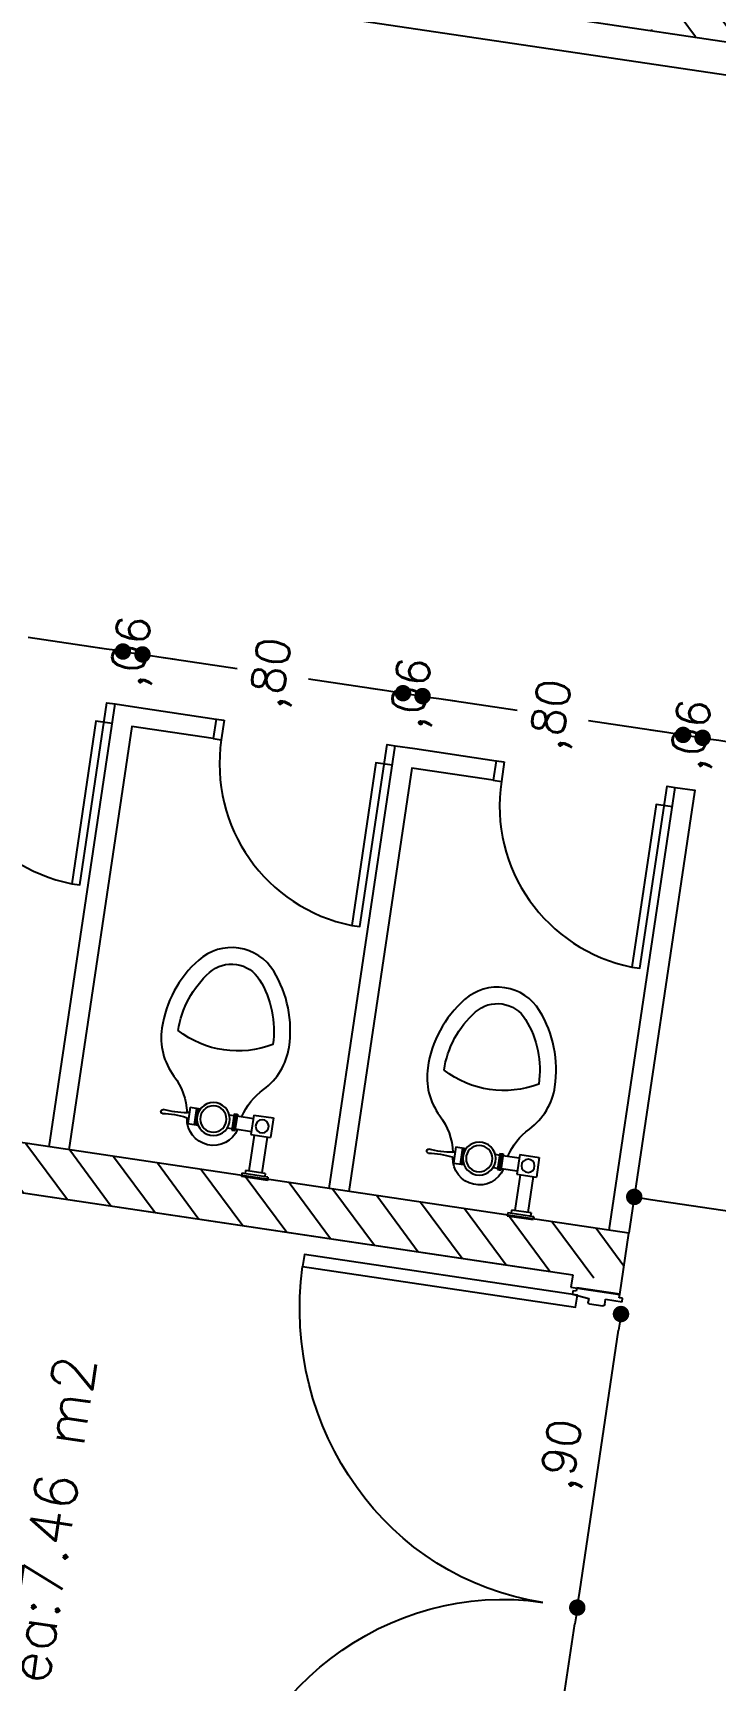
# Model space of a CAD drawing. Header units: millimetres. Extents: x 338 to 506, y 179 to 335.
# Drawn here: x 403.54 to 405.61, y 297.59 to 302.59 of the extents above; entities that cross this region are included whole.
import ezdxf

# ---------------------------------------------------------------- set-up
doc = ezdxf.new("R2010")
doc.units = ezdxf.units.MM
doc.linetypes.add('CENTER', pattern=[2, 1.25, -0.25, 0.25, -0.25])
doc.linetypes.add('DASHED2', pattern=[0.375, 0.25, -0.125])
for name, color, linetype in [('7-COTAS', 30, 'Continuous'), ('EJES_DE_COLUMNA', 255, 'DASHED2'), ('MUEBLES_FIJOS', 145, 'Continuous'), ('MUROS', 32, 'Continuous'), ('PUERTAS', 5, 'Continuous'), ('REJAS', 151, 'Continuous'), ('TEXTOS', 7, 'Continuous')]:
    doc.layers.add(name, color=color, linetype=linetype)
doc.styles.add('NOTAS', font='simplex.shx')
doc.styles.get("Standard").update_dxf_attribs({"font": 'ARIALUNI.ttf'})
doc.dimstyles.new('ROMANS', dxfattribs={"dimtxt": 0.1, "dimasz": 0.05, "dimexe": 0.04, "dimexo": 0.5, "dimgap": 0.05, "dimtad": 1, "dimtih": 1, "dimtoh": 1, "dimdec": 4, "dimzin": 5, "dimdsep": 46, "dimtxsty": 'Standard', "dimsah": 1, "dimcen": 0.05, "dimse1": 1, "dimse2": 1, "dimclrd": 7, "dimclre": 7, "dimclrt": 7, "dimadec": 0, "dimazin": 0, "dimtfac": 1, "dimtdec": 4, "dimtix": 1, "dimtmove": 2, "dimatfit": 3, "dimfxl": 1, "dimtolj": 1, "dimarcsym": 0})

# ---------------------------------------------------------------- blocks, each defined once
blk = doc.blocks.new('*X410')
at = {"color": 0}
for p, q in [((3014.1286, 1978.7023), (3014.1286, 1978.7022)), ((3014.2316, 1978.5359), (3014.1278, 1978.4321)), ((3014.1286, 1978.5676), (3014.1282, 1978.5672)), ((3014.274, 1978.4436), (3014.1275, 1978.297)), ((3014.2736, 1978.3084), (3014.1271, 1978.162)), ((3014.2731, 1978.1733), (3014.1267, 1978.0269)), ((3014.2726, 1978.0381), (3014.1704, 1977.9359))]:
    blk.add_line(p, q, dxfattribs=at)
blk = doc.blocks.new('INODP-FLUSH')
at = {"color": 251}
for p, q in [((-0.12, 0.19), (-0.18, 0.19)), ((-0.18, 0.19), (-0.18, 0.13)), ((-0.12, 0.19), (-0.12, 0.13)), ((-0.07, 0.18), (-0.12, 0.18)), ((-0.07, 0.185), (-0.07, 0.135)), ((-0.06, 0.185), (-0.07, 0.185)), ((-0.065, 0.185), (-0.065, 0.135)), ((-0.06, 0.185), (-0.06, 0.135)), ((-0.0458, 0.18), (-0.06, 0.18)), ((0.075, 0.185), (0.0433, 0.185)), ((0.05, 0.185), (0.05, 0.135)), ((0.055, 0.185), (0.055, 0.135)), ((0.075, 0.185), (0.075, 0.135)), ((-0.12, 0.13), (-0.18, 0.13)), ((-0.17, 0.13), (-0.17, 0.02)), ((-0.13, 0.13), (-0.13, 0.02)), ((-0.07, 0.14), (-0.12, 0.14)), ((-0.06, 0.135), (-0.07, 0.135)), ((-0.0458, 0.14), (-0.06, 0.14)), ((0.075, 0.135), (0.0433, 0.135)), ((-0.19, 0.01), (-0.11, 0.01)), ((-0.19, 0.01), (-0.19, 0)), ((-0.19, 0), (-0.11, 0)), ((-0.18, 0.02), (-0.12, 0.02)), ((-0.18, 0.02), (-0.18, 0.01)), ((-0.12, 0.02), (-0.12, 0.01)), ((-0.11, 0.01), (-0.11, 0))]:
    blk.add_line(p, q, dxfattribs=at)
blk.add_lwpolyline([(-0.0848, 0.18, 0.134175), (-0.1375, 0.2714, -0.200001), (-0.1953, 0.41, -0.175526), (-0.1152, 0.631, -0.468374), (0.1152, 0.631, -0.176484), (0.1953, 0.41, -0.199996), (0.1375, 0.2714, 0.150912), (0.0819, 0.1672)], format="xyb", dxfattribs=at)
blk.add_lwpolyline([(0.1453, 0.41, 0.175452), (0.0768, 0.599, 0.468374), (-0.0768, 0.599, 0.174955), (-0.1453, 0.4106, 0.262288)], format="xyb", close=True, dxfattribs=at)
for centre, radius in [((0, 0.16), 0.05), ((-0.15, 0.16), 0.02), ((0, 0.16), 0.04)]:
    blk.add_circle(centre, radius, dxfattribs=at)
for centre, radius, start, end in [((0, 0.16), 0.08, 194.4775, 353.5908), ((0.075, 0.16), 0.01, 46.1062, 90), ((0.075, 0.16), 0.01, 270, 313.894), ((0.1227, 0.4216), 0.2576, 260.9001, 277.2083), ((0.1227, -0.1016), 0.2576, 82.7917, 99.0999), ((0.155, 0.16), 0.006, 270, 90)]:
    blk.add_arc(centre, radius, start, end, dxfattribs=at)
blk = doc.blocks.new('S-NOV-P')
at = {"rotation": 180}
blk.add_blockref('INODP-FLUSH', (-0.0018, -0.0099), dxfattribs=at)
blk = doc.blocks.new('_DOT')
at = {"color": 0, "linetype": 'ByBlock'}
blk.add_line((-0.5, 0), (-1, 0), dxfattribs=at)
at = {"color": 0, "linetype": 'ByBlock', "const_width": 0.5}
blk.add_lwpolyline([(-0.25, 0, 1), (0.25, 0, 1)], format="xyb", close=True, dxfattribs=at)
blk = doc.blocks.new('*U1157')
at = {"layer": 'REJAS', "color": 7, "style": 'NOTAS'}
blk.add_text(',80', height=0.1, dxfattribs=at).set_placement((3011.9187, 1980.2366))
blk = doc.blocks.new('*D500')
at = {"layer": 'DEFPOINTS', "color": 0, "transparency": 16777216}
for p in [(3011.7203, 1980.6771), (3011.4484, 1979.8771), (3012.0235, 1979.8771)]:
    blk.add_point(p, dxfattribs=at)
at = {"layer": 'REJAS', "color": 7, "transparency": 16777216}
for p, q in [((3012.0235, 1980.6271), (3012.0235, 1980.3866)), ((3012.0235, 1979.9271), (3012.0235, 1980.1676))]:
    blk.add_line(p, q, dxfattribs=at)
at = {"transparency": 16777216}
blk.add_blockref('*U1157', (0, 0), dxfattribs=at)
at = {"layer": 'REJAS', "color": 7, "transparency": 16777216, "xscale": 0.05, "yscale": 0.05, "zscale": 0.05}
for p, rotation in [((3012.0235, 1980.6771), 90), ((3012.0235, 1979.8771), 270)]:
    blk.add_blockref('_DOT', p, dxfattribs=dict(at, rotation=rotation))
blk = doc.blocks.new('*U1158')
at = {"layer": 'REJAS', "color": 7, "style": 'NOTAS'}
blk.add_text(',06', height=0.1, dxfattribs=at).set_placement((3011.9211, 1979.8066))
blk = doc.blocks.new('*D501')
at = {"layer": 'DEFPOINTS', "color": 0, "transparency": 16777216}
for p in [(3011.4484, 1979.8771), (3011.6634, 1979.8171), (3012.0235, 1979.8171)]:
    blk.add_point(p, dxfattribs=at)
at = {"layer": 'REJAS', "color": 7, "transparency": 16777216}
for p, q in [((3012.0235, 1979.9271), (3012.0235, 1979.9771)), ((3012.0235, 1979.8771), (3012.0235, 1979.8171)), ((3012.0235, 1979.7671), (3012.0235, 1979.7171))]:
    blk.add_line(p, q, dxfattribs=at)
at = {"transparency": 16777216}
blk.add_blockref('*U1158', (0, 0), dxfattribs=at)
at = {"layer": 'REJAS', "color": 7, "transparency": 16777216, "xscale": 0.05, "yscale": 0.05, "zscale": 0.05}
for p, rotation in [((3012.0235, 1979.8771), 270), ((3012.0235, 1979.8171), 90)]:
    blk.add_blockref('_DOT', p, dxfattribs=dict(at, rotation=rotation))
blk = doc.blocks.new('*U1159')
at = {"layer": 'REJAS', "color": 7, "style": 'NOTAS'}
blk.add_text(',80', height=0.1, dxfattribs=at).set_placement((3011.9187, 1979.3766))
blk = doc.blocks.new('*D502')
at = {"layer": 'DEFPOINTS', "color": 0, "transparency": 16777216}
for p in [(3011.6634, 1979.8171), (3011.6334, 1979.0171), (3012.0235, 1979.0171)]:
    blk.add_point(p, dxfattribs=at)
at = {"layer": 'REJAS', "color": 7, "transparency": 16777216}
for p, q in [((3012.0235, 1979.7671), (3012.0235, 1979.5266)), ((3012.0235, 1979.0671), (3012.0235, 1979.3076))]:
    blk.add_line(p, q, dxfattribs=at)
at = {"transparency": 16777216}
blk.add_blockref('*U1159', (0, 0), dxfattribs=at)
at = {"layer": 'REJAS', "color": 7, "transparency": 16777216, "xscale": 0.05, "yscale": 0.05, "zscale": 0.05}
for p, rotation in [((3012.0235, 1979.8171), 90), ((3012.0235, 1979.0171), 270)]:
    blk.add_blockref('_DOT', p, dxfattribs=dict(at, rotation=rotation))
blk = doc.blocks.new('*U1160')
at = {"layer": 'REJAS', "color": 7, "style": 'NOTAS'}
blk.add_text(',06', height=0.1, dxfattribs=at).set_placement((3011.9211, 1978.9466))
blk = doc.blocks.new('*D503')
at = {"layer": 'DEFPOINTS', "color": 0, "transparency": 16777216}
for p in [(3011.6334, 1979.0171), (3011.6364, 1978.9571), (3012.0235, 1978.9571)]:
    blk.add_point(p, dxfattribs=at)
at = {"layer": 'REJAS', "color": 7, "transparency": 16777216}
for p, q in [((3012.0235, 1979.0671), (3012.0235, 1979.1171)), ((3012.0235, 1979.0171), (3012.0235, 1978.9571)), ((3012.0235, 1978.9071), (3012.0235, 1978.8571))]:
    blk.add_line(p, q, dxfattribs=at)
at = {"transparency": 16777216}
blk.add_blockref('*U1160', (0, 0), dxfattribs=at)
at = {"layer": 'REJAS', "color": 7, "transparency": 16777216, "xscale": 0.05, "yscale": 0.05, "zscale": 0.05}
for p, rotation in [((3012.0235, 1979.0171), 270), ((3012.0235, 1978.9571), 90)]:
    blk.add_blockref('_DOT', p, dxfattribs=dict(at, rotation=rotation))
blk = doc.blocks.new('*U1161')
at = {"layer": 'REJAS', "color": 7, "style": 'NOTAS'}
blk.add_text(',80', height=0.1, dxfattribs=at).set_placement((3011.9187, 1978.5166))
blk = doc.blocks.new('*D504')
at = {"layer": 'DEFPOINTS', "color": 0, "transparency": 16777216}
for p in [(3011.6364, 1978.9571), (3011.6875, 1978.1571), (3012.0235, 1978.1571)]:
    blk.add_point(p, dxfattribs=at)
at = {"layer": 'REJAS', "color": 7, "transparency": 16777216}
for p, q in [((3012.0235, 1978.9071), (3012.0235, 1978.6666)), ((3012.0235, 1978.2071), (3012.0235, 1978.4476))]:
    blk.add_line(p, q, dxfattribs=at)
at = {"transparency": 16777216}
blk.add_blockref('*U1161', (0, 0), dxfattribs=at)
at = {"layer": 'REJAS', "color": 7, "transparency": 16777216, "xscale": 0.05, "yscale": 0.05, "zscale": 0.05}
for p, rotation in [((3012.0235, 1978.9571), 90), ((3012.0235, 1978.1571), 270)]:
    blk.add_blockref('_DOT', p, dxfattribs=dict(at, rotation=rotation))
blk = doc.blocks.new('*U1085')
at = {"layer": 'REJAS', "color": 7, "style": 'NOTAS'}
blk.add_text(',06', height=0.1, dxfattribs=at).set_placement((3011.9211, 1978.0866))
blk = doc.blocks.new('*D505')
at = {"layer": 'DEFPOINTS', "color": 0, "transparency": 16777216}
for p in [(3011.6905, 1978.1571), (3011.7055, 1978.0971), (3012.0235, 1978.0971)]:
    blk.add_point(p, dxfattribs=at)
at = {"layer": 'REJAS', "color": 7, "transparency": 16777216}
for p, q in [((3012.0235, 1978.2071), (3012.0235, 1978.2571)), ((3012.0235, 1978.1571), (3012.0235, 1978.0971)), ((3012.0235, 1978.0471), (3012.0235, 1977.9971))]:
    blk.add_line(p, q, dxfattribs=at)
at = {"transparency": 16777216}
blk.add_blockref('*U1085', (0, 0), dxfattribs=at)
at = {"layer": 'REJAS', "color": 7, "transparency": 16777216, "xscale": 0.05, "yscale": 0.05, "zscale": 0.05}
for p, rotation in [((3012.0235, 1978.1571), 270), ((3012.0235, 1978.0971), 90)]:
    blk.add_blockref('_DOT', p, dxfattribs=dict(at, rotation=rotation))
blk = doc.blocks.new('*U1183')
at = {"layer": 'REJAS', "color": 7, "style": 'NOTAS'}
blk.add_text('1,41', height=0.1, dxfattribs=at).set_placement((3010.4922, 1977.3504))
blk = doc.blocks.new('*D532')
at = {"layer": 'DEFPOINTS', "color": 0, "transparency": 16777216}
for p in [(3010.5024, 1978.0971), (3010.6136, 1978.0971), (3010.9526, 1976.6846)]:
    blk.add_point(p, dxfattribs=at)
at = {"layer": 'REJAS', "color": 7, "transparency": 16777216}
for p, q in [((3010.6136, 1978.0471), (3010.6136, 1977.5004)), ((3010.6136, 1976.7346), (3010.6136, 1977.2813))]:
    blk.add_line(p, q, dxfattribs=at)
at = {"transparency": 16777216}
blk.add_blockref('*U1183', (0, 0), dxfattribs=at)
at = {"layer": 'REJAS', "color": 7, "transparency": 16777216, "xscale": 0.05, "yscale": 0.05, "zscale": 0.05}
for p, rotation in [((3010.6136, 1978.0971), 90), ((3010.6136, 1976.6846), 270)]:
    blk.add_blockref('_DOT', p, dxfattribs=dict(at, rotation=rotation))
blk = doc.blocks.new('PUERTA_1_80')
at = {"layer": 'PUERTAS'}
for points in [[(0.065, 0), (0.065, -0.01), (0.075, -0.01), (0.075, -0.02), (0.025, -0.025), (0.025, -0.035, -0.414214), (0.02, -0.04), (-0.02, -0.04, -0.414214), (-0.025, -0.035), (-0.025, -0.02), (-0.075, -0.02), (-0.075, -0.01), (-0.065, -0.01), (-0.065, 0), (0.065, 0), (-0.065, 0)], [(-0.065, -1.8), (-0.065, -1.79), (-0.075, -1.79), (-0.075, -1.78), (-0.025, -1.775), (-0.025, -1.765, -0.414214), (-0.02, -1.76), (0.02, -1.76, -0.414214), (0.025, -1.765), (0.025, -1.78), (0.075, -1.78), (0.075, -1.79), (0.065, -1.79), (0.065, -1.8), (-0.065, -1.8), (0.065, -1.8)]]:
    blk.add_lwpolyline(points, format="xyb", dxfattribs=at)
for points in [[(-0.885, -0.055), (-0.06, -0.055), (-0.06, -0.02), (-0.885, -0.02)], [(-0.885, -1.745), (-0.06, -1.745), (-0.06, -1.78), (-0.885, -1.78)]]:
    blk.add_lwpolyline(points, close=True, dxfattribs=at)
for centre, start, end in [((-0.0261, -0.0409), 180.9379, 269.9323), ((-0.0261, -1.7591), 90.0677, 179.0621)]:
    blk.add_arc(centre, 0.8591, start, end, dxfattribs=at)
blk = doc.blocks.new('*U1098')
at = {"layer": '7-COTAS', "color": 7, "style": 'NOTAS'}
blk.add_text(',90', height=0.1, dxfattribs=at).set_placement((3008.7989, 1978.1536))
blk = doc.blocks.new('*D541')
at = {"layer": '7-COTAS', "color": 7, "transparency": 16777216}
blk.add_line((3008.5029, 1978.0845), (3009.3043, 1978.0845), dxfattribs=at)
at = {"layer": 'DEFPOINTS', "color": 0, "transparency": 16777216}
for p in [(3009.3543, 1978.1535), (3008.4529, 1978.1201), (3009.3543, 1978.0845)]:
    blk.add_point(p, dxfattribs=at)
at = {"transparency": 16777216}
blk.add_blockref('*U1098', (0, 0), dxfattribs=at)
at = {"layer": '7-COTAS', "color": 7, "transparency": 16777216, "xscale": 0.05, "yscale": 0.05, "zscale": 0.05, "rotation": 180}
blk.add_blockref('_DOT', (3008.4529, 1978.0845), dxfattribs=at)
at = {"layer": '7-COTAS', "color": 7, "transparency": 16777216, "xscale": 0.05, "yscale": 0.05, "zscale": 0.05}
blk.add_blockref('_DOT', (3009.3543, 1978.0845), dxfattribs=at)
blk = doc.blocks.new('*U1099')
at = {"layer": '7-COTAS', "color": 7, "style": 'NOTAS'}
blk.add_text(',90', height=0.1, dxfattribs=at).set_placement((3009.7003, 1978.1536))
blk = doc.blocks.new('*D542')
at = {"layer": '7-COTAS', "color": 7, "transparency": 16777216}
blk.add_line((3009.4043, 1978.0845), (3010.2058, 1978.0845), dxfattribs=at)
at = {"layer": 'DEFPOINTS', "color": 0, "transparency": 16777216}
for p in [(3009.3543, 1978.1535), (3010.2558, 1978.1535), (3010.2558, 1978.0845)]:
    blk.add_point(p, dxfattribs=at)
at = {"transparency": 16777216}
blk.add_blockref('*U1099', (0, 0), dxfattribs=at)
at = {"layer": '7-COTAS', "color": 7, "transparency": 16777216, "xscale": 0.05, "yscale": 0.05, "zscale": 0.05, "rotation": 180}
blk.add_blockref('_DOT', (3009.3543, 1978.0845), dxfattribs=at)
at = {"layer": '7-COTAS', "color": 7, "transparency": 16777216, "xscale": 0.05, "yscale": 0.05, "zscale": 0.05}
blk.add_blockref('_DOT', (3010.2558, 1978.0845), dxfattribs=at)
blk = doc.blocks.new('*U544')
at = {"layer": 'TEXTOS', "color": 5, "style": 'NOTAS'}
for s, height, p in [('CUARTO', 0.12778, (3009.3223, 1980.1818)), ('DE MÁQUINAS', 0.127779, (3008.7442, 1979.9104)), ('Área:7.46 m2', 0.127779, (3008.7138, 1979.6391))]:
    blk.add_text(s, height=height, dxfattribs=at).set_placement(p)
blk = doc.blocks.new('*X545')
at = {"color": 0}
for p, q in [((3010.3717, 1981.8387), (3010.3524, 1981.8194)), ((3010.5024, 1981.8347), (3010.3524, 1981.6847)), ((3010.5024, 1981.7), (3010.3524, 1981.55)), ((3010.5024, 1981.5653), (3010.3524, 1981.4153)), ((3010.5024, 1981.4305), (3010.3524, 1981.2805)), ((3010.5024, 1981.2958), (3010.3524, 1981.1458)), ((3010.5024, 1981.1611), (3010.3524, 1981.0111)), ((3010.5024, 1981.0264), (3010.3524, 1980.8764)), ((3010.5024, 1980.8917), (3010.3524, 1980.7417)), ((3010.5024, 1980.757), (3010.3524, 1980.607)), ((3010.5024, 1980.6223), (3010.3524, 1980.4723)), ((3010.5024, 1980.4876), (3010.3524, 1980.3376)), ((3010.5024, 1980.3529), (3010.3524, 1980.2029)), ((3010.5024, 1980.2182), (3010.3524, 1980.0682)), ((3010.5024, 1980.0835), (3010.3524, 1979.9335)), ((3010.5024, 1979.9488), (3010.3524, 1979.7988)), ((3010.5024, 1979.8141), (3010.3524, 1979.6641)), ((3010.5024, 1979.6794), (3010.3524, 1979.5294)), ((3010.5024, 1979.5447), (3010.3524, 1979.3947)), ((3010.5024, 1979.41), (3010.3524, 1979.26)), ((3010.5024, 1979.2753), (3010.3524, 1979.1253)), ((3010.5024, 1979.1406), (3010.3524, 1978.9906)), ((3010.5024, 1979.0059), (3010.3524, 1978.8559)), ((3010.5024, 1978.8712), (3010.3524, 1978.7212)), ((3010.5024, 1978.7365), (3010.3524, 1978.5865)), ((3010.5024, 1978.6018), (3010.3524, 1978.4518)), ((3010.5024, 1978.4671), (3010.3524, 1978.3171)), ((3010.5024, 1978.3324), (3010.3524, 1978.1824)), ((3010.5024, 1978.1977), (3010.4018, 1978.0971))]:
    blk.add_line(p, q, dxfattribs=at)
blk = doc.blocks.new('EJES_ESTRUCTURALES')
at = {"layer": 'EJES_DE_COLUMNA', "color": 9, "linetype": 'CENTER'}
blk.add_line((752.47941, 131.2663), (752.47941, 199.7363), dxfattribs=at)
blk = doc.blocks.new('BAÑOS_PUBLICOS_PISO_1')
at = {"layer": 'MUROS'}
for p, q in [((3010.3524, 1981.83867), (3010.3524, 1978.33709)), ((3010.3524, 1981.83867), (3010.3524, 1978.24709)), ((3010.5024, 1978.09709), (3010.5024, 1981.83867)), ((3010.5024, 1978.09709), (3010.5024, 1981.74867)), ((3010.31447, 1978.24709), (3010.31447, 1978.09709)), ((3010.3524, 1978.24709), (3010.31447, 1978.24709)), ((3010.31447, 1978.09709), (3010.5024, 1978.09709))]:
    blk.add_line(p, q, dxfattribs=at)
for points in [[(3014.27437, 1980.53587), (3014.27437, 1975.93587), (3014.12437, 1975.93587), (3014.12437, 1981.13867)], [(3010.5024, 1979.87709), (3011.8624, 1979.87709), (3011.8624, 1979.81709), (3011.8624, 1979.56709), (3011.8024, 1979.56709), (3011.8024, 1979.81709), (3011.8024, 1979.81709), (3011.8024, 1979.81709), (3010.5024, 1979.81709)], [(3010.5024, 1979.01709), (3011.8624, 1979.01709), (3011.8624, 1978.95709), (3011.8624, 1978.70709), (3011.8024, 1978.70709), (3011.8024, 1978.95709), (3011.8024, 1978.95709), (3011.8024, 1978.95709), (3010.5024, 1978.95709)], [(3010.5024, 1978.15709), (3011.8624, 1978.15709), (3011.8624, 1978.09709), (3011.8624, 1978.09709), (3011.8024, 1978.09709), (3011.8024, 1978.09709), (3011.8024, 1978.09709), (3011.8024, 1978.09709), (3010.5024, 1978.09709)]]:
    blk.add_lwpolyline(points, dxfattribs=at)
at = {"layer": 'PUERTAS'}
for p, q in [((3011.8024, 1979.56709), (3011.8024, 1979.54209)), ((3011.8624, 1979.54209), (3011.8024, 1979.54209)), ((3011.8624, 1979.56709), (3011.8624, 1979.54209)), ((3011.8024, 1978.70709), (3011.8024, 1978.68209)), ((3011.8624, 1978.68209), (3011.8024, 1978.68209)), ((3011.8624, 1978.70709), (3011.8624, 1978.68209))]:
    blk.add_line(p, q, dxfattribs=at)
for points in [[(3011.8024, 1979.87709), (3011.8024, 1979.92709), (3011.30303, 1979.92709), (3011.30303, 1979.90209), (3011.8624, 1979.90209), (3011.8624, 1979.87709)], [(3011.8024, 1979.01709), (3011.8024, 1979.06709), (3011.30303, 1979.06709), (3011.30303, 1979.04209), (3011.8624, 1979.04209), (3011.8624, 1979.01709)], [(3011.8024, 1978.15709), (3011.8024, 1978.20709), (3011.30303, 1978.20709), (3011.30303, 1978.18209), (3011.8624, 1978.18209), (3011.8624, 1978.15709)]]:
    blk.add_lwpolyline(points, dxfattribs=at)
for centre in [(3011.8024, 1979.90209), (3011.8024, 1979.04209), (3011.8024, 1978.18209)]:
    blk.add_arc(centre, 0.5, 90, 177.13402, dxfattribs=at)
blk.add_blockref('*U544', (0, 0))
at = {"layer": 'MUEBLES_FIJOS', "xscale": -1.000000000000015, "rotation": 90}
for p in [(3010.48947, 1979.39447), (3010.48947, 1978.57815)]:
    blk.add_blockref('S-NOV-P', p, dxfattribs=at)
at = {"layer": 'MUROS', "linetype": 'Continuous'}
for name in ['*X545', '*X410']:
    blk.add_blockref(name, (0, 0), dxfattribs=at)
at = {"layer": 'PUERTAS', "xscale": -1.016000000000017, "yscale": 1.066800000000017, "zscale": 1.016000000000012, "rotation": 90}
blk.add_blockref('PUERTA_1_80', (3008.39447, 1978.16313), dxfattribs=at)
at = {"layer": '7-COTAS'}
for base, p1, p2, picture, middle in [((3009.35435, 1978.084545), (3008.452904, 1978.120086), (3009.35435, 1978.153544), '*D541', (3008.903627, 1978.194069)), ((3010.255796, 1978.084545), (3009.35435, 1978.153544), (3010.255796, 1978.153544), '*D542', (3009.805073, 1978.194069))]:
    dim = blk.add_linear_dim(base=base, p1=p1, p2=p2, angle=180, dimstyle='ROMANS', dxfattribs=at)
    dim.commit()
    dim.dimension.update_dxf_attribs({"geometry": picture, "text_midpoint": middle})
at = {"layer": 'REJAS', "color": 18}
for base, p1, p2, picture, middle in [((3012.02349, 1979.87709), (3011.72031, 1980.67709), (3011.44842, 1979.87709), '*D500', (3012.02349, 1980.27709)), ((3012.02349, 1979.81709), (3011.44842, 1979.87709), (3011.66341, 1979.81709), '*D501', (3012.02349, 1979.84709)), ((3012.02349, 1979.01709), (3011.66341, 1979.81709), (3011.63337, 1979.01709), '*D502', (3012.02349, 1979.41709)), ((3012.02349, 1978.95709), (3011.63337, 1979.01709), (3011.63637, 1978.95709), '*D503', (3012.02349, 1978.98709)), ((3012.02349, 1978.15709), (3011.63637, 1978.95709), (3011.68752, 1978.15709), '*D504', (3012.02349, 1978.55709)), ((3012.02349, 1978.09709), (3011.69051, 1978.15709), (3011.70554, 1978.09709), '*D505', (3012.02349, 1978.12709)), ((3010.61364, 1978.09709), (3010.95262, 1976.68463), (3010.5024, 1978.09709), '*D532', (3010.61364, 1977.39086))]:
    dim = blk.add_linear_dim(base=base, p1=p1, p2=p2, angle=90, dimstyle='ROMANS', dxfattribs=at)
    dim.commit()
    dim.dimension.update_dxf_attribs({"geometry": picture, "text_midpoint": middle})
blk = doc.blocks.new('A$C7152A42C')
at = {"color": 18}
blk.add_blockref('BAÑOS_PUBLICOS_PISO_1', (-2892.7659, -1880.28762), dxfattribs=at)
at = {"layer": 'EJES_DE_COLUMNA'}
blk.add_blockref('EJES_ESTRUCTURALES', (-631.22088, -95.28525), dxfattribs=at)

msp = doc.modelspace()

# ---------------------------------------------------------------- block references
at = {"layer": 'MUROS', "color": 32, "rotation": 81.53046525965426}
msp.add_blockref('A$C7152A42C', (484.7482, 168.0844), dxfattribs=at)

doc.saveas('drawing.dxf')
